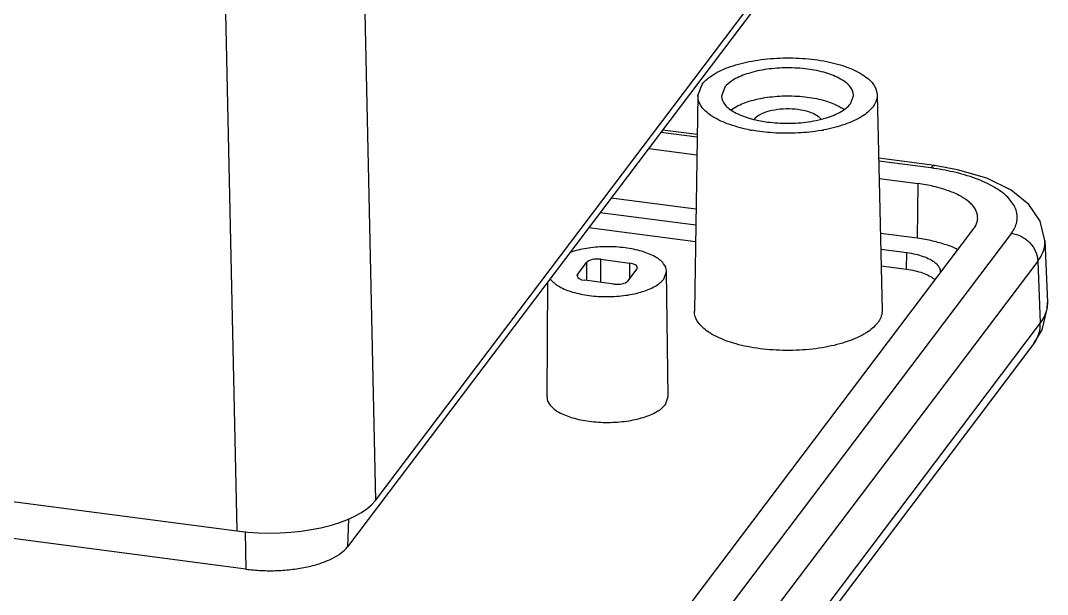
# Model space of a CAD drawing. Header units: millimetres. Extents: x 1893 to 2294, y -410 to -132.
# Drawn here: x 2070.03 to 2099.79, y -369.25 to -352.62 of the extents above; entities that cross this region are included whole.
import ezdxf

# ---------------------------------------------------------------- set-up
doc = ezdxf.new("R2010")
doc.units = ezdxf.units.MM

msp = doc.modelspace()

# ---------------------------------------------------------------- linework, layer by layer
at = {"color": 7, "linetype": 'Continuous'}
for p, q in [((2080.315, -366.521), (2098.278, -342.765)), ((2079.812, -343.598), (2080.315, -366.521)), ((2097.467, -344.11), (2079.504, -367.865)), ((2075.794, -344.482), (2076.296, -367.405)), ((1974.148, -354.033), (2076.296, -367.405)), ((2089.655, -354.79), (2089.777, -354.465)), ((2090.434, -354.551), (2090.344, -354.809)), ((2089.655, -354.79), (2089.557, -361.033)), ((2094.076, -355.028), (2094.165, -354.796)), ((2094.855, -354.772), (2094.997, -361.014)), ((2076.56, -368.513), (1974.415, -355.141)), ((2089.637, -355.919), (2088.636, -355.788)), ((2089.636, -356), (2088.58, -355.862)), ((2088.234, -356.32), (2089.628, -356.503)), ((2096.511, -356.819), (2094.897, -356.608)), ((2096.404, -356.886), (2094.898, -356.689)), ((2094.91, -357.194), (2096.037, -357.342)), ((2096.024, -358.926), (2096.037, -357.342)), ((2089.603, -358.086), (2087.143, -357.764)), ((2086.83, -358.177), (2089.596, -358.54)), ((2097.647, -358.646), (2079.685, -382.401)), ((2098.741, -358.779), (2080.766, -382.552)), ((2086.497, -358.617), (2089.588, -359.022)), ((2096.024, -358.926), (2094.946, -358.785)), ((2099.712, -358.988), (2099.784, -360.777)), ((2094.956, -359.241), (2095.711, -359.34)), ((2095.705, -359.823), (2095.711, -359.34)), ((2099.506, -359.586), (2081.53, -383.359)), ((2086.173, -359.975), (2086.44, -359.622)), ((2086.445, -360.143), (2086.44, -359.622)), ((2086.848, -360.204), (2086.842, -359.533)), ((2086.842, -359.533), (2087.68, -359.643)), ((2087.68, -359.643), (2087.676, -360.091)), ((2099.506, -359.586), (2099.578, -361.377)), ((2086.158, -360.017), (2086.173, -359.975)), ((2086.173, -359.975), (2086.173, -360.017)), ((2087.888, -359.811), (2087.621, -360.164)), ((2087.903, -359.771), (2087.888, -359.811)), ((2088.669, -360.108), (2088.75, -359.884)), ((2088.798, -363.514), (2088.75, -359.884)), ((2094.968, -359.726), (2095.705, -359.823)), ((2085.288, -363.526), (2085.309, -360.189)), ((2087.219, -360.253), (2086.38, -360.143)), ((2099.578, -361.377), (2081.57, -385.192)), ((2099.394, -361.977), (2099.629, -361.58)), ((2099.394, -361.977), (2081.385, -385.794)), ((2088.715, -363.742), (2088.798, -363.514)), ((2079.531, -367.054), (2079.504, -367.865)), ((2076.543, -367.423), (2076.56, -368.513))]:
    msp.add_line(p, q, dxfattribs=at)
for points in [[(2099.713, -358.989), (2099.575, -358.425), (2099.25, -357.949), (2098.737, -357.533), (2098.03, -357.187), (2097.184, -356.937), (2096.51, -356.819)], [(2099.629, -361.58), (2099.781, -360.972), (2099.784, -360.774)]]:
    msp.add_lwpolyline(points, dxfattribs=at)
for centre, radius, start, end in [((2091.988, -352.614), 2.955, 253.3332, 256.1243), ((2091.494, -355.607), 0.238, 142.9177, 146.6099), ((2092.433, -352.322), 3.254, 282.9489, 284.2563), ((2092.488, -352.533), 3.036, 284.2384, 287.2318), ((2092.107, -350.855), 5.019, 258.6527, 259.9441), ((2092.346, -350.694), 5.182, 279.7217, 280.4143), ((2092.361, -350.776), 5.098, 280.4147, 280.7286), ((2095.415, -364.439), 7.618, 81.8445, 82.5372)]:
    msp.add_arc(centre, radius, start, end, dxfattribs=at)
for centre, major_axis, ratio, start_param, end_param in [((2086.745, -359.662), (0.32, 0.001), 0.420219, 1.261119, 2.831839), ((2087.583, -359.771), (0.32, 0.001), 0.420182, -0.002953, 1.260954), ((2086.478, -360.015), (0.32, 0.001), 0.420182, -3.134608, -1.880638), ((2087.316, -360.125), (0.32, 0.001), 0.420219, -1.880474, -0.309754), ((2077.265, -366.121), (3.2, 0.01), 0.420368, -1.879815, -0.309704)]:
    msp.add_ellipse(centre, major_axis=major_axis, ratio=ratio, start_param=start_param, end_param=end_param, dxfattribs=at)
for points, start_tangent, end_tangent in [([(2089.777, -354.465), (2090.1, -354.185), (2090.599, -353.952), (2091.227, -353.789), (2091.946, -353.706), (2092.681, -353.711), (2093.391, -353.804), (2094, -353.975), (2094.474, -354.214), (2094.765, -354.498), (2094.854, -354.772)], (0.603133, 0.797641), (0.033069, -0.999453)), ([(2094.165, -354.796), (2094.166, -354.78), (2094.069, -354.532), (2093.794, -354.31), (2093.369, -354.134), (2092.835, -354.023), (2092.244, -353.987), (2091.654, -354.029), (2091.123, -354.146), (2090.702, -354.326), (2090.434, -354.551)], (0.040194, 0.999192), (-0.603133, -0.797641)), ([(2091.119, -355.776), (2090.51, -355.605), (2090.035, -355.365), (2089.745, -355.082), (2089.655, -354.79)], (-0.980442, 0.19681), (0.007682, 0.99997)), ([(2090.344, -354.809), (2090.441, -355.048), (2090.716, -355.27), (2091.141, -355.445)], (0.044117, -0.999026), (0.957884, -0.287157)), ([(2090.631, -355.197), (2090.73, -355.132), (2091.144, -354.955), (2091.666, -354.84), (2092.247, -354.798), (2092.828, -354.834), (2093.354, -354.943), (2093.772, -355.116)], (0.809852, 0.586634), (0.872976, -0.487763)), ([(2094.854, -354.772), (2094.854, -354.807), (2094.732, -355.114)], (0.033069, -0.999453), (-0.603133, -0.797641)), ([(2091.305, -355.464), (2091.466, -355.334), (2091.724, -355.234), (2092.043, -355.179), (2092.393, -355.172), (2092.72, -355.214), (2092.998, -355.304), (2093.182, -355.425), (2093.216, -355.466)], (0.603133, 0.797641), (0.578394, -0.815758)), ([(2094.732, -355.114), (2094.41, -355.395), (2093.911, -355.627), (2093.31, -355.785)], (-0.603133, -0.797641), (-0.982518, -0.186165)), ([(2093.387, -355.433), (2093.807, -355.253), (2094.076, -355.028)], (0.954996, 0.296619), (0.603133, 0.797641)), ([(2093.772, -355.116), (2093.883, -355.185)], (0.872976, -0.487763), (0.816852, -0.576848)), ([(2091.28, -355.483), (2091.675, -355.556), (2092.266, -355.593), (2092.856, -355.55), (2093.162, -355.494)], (0.97073, -0.240174), (0.974551, 0.224166)), ([(2093.221, -355.801), (2092.564, -355.874), (2091.829, -355.869), (2091.23, -355.797)], (-0.985637, -0.168878), (-0.984628, 0.174665)), ([(2096.404, -356.886), (2096.496, -356.819), (2096.51, -356.821)], (0.603133, 0.797641), (0.971606, -0.236603)), ([(2098.741, -358.779), (2098.898, -358.448), (2098.876, -358.109), (2098.675, -357.781), (2098.304, -357.481), (2097.783, -357.224), (2097.138, -357.022), (2096.495, -356.899)], (0.602874, 0.797837), (-0.989882, 0.141891)), ([(2097.764, -358.345), (2097.764, -358.344), (2097.755, -358.242), (2097.667, -358.041), (2097.588, -357.944), (2097.488, -357.852), (2097.223, -357.681), (2096.884, -357.536), (2096.484, -357.421), (2096.037, -357.342)], (0.035052, 0.999385), (-0.99154, 0.129804)), ([(2097.647, -358.646), (2097.749, -358.446), (2097.764, -358.345)], (0.603133, 0.797641), (0.035052, 0.999385)), ([(2098.741, -358.779), (2099.029, -358.87), (2099.274, -359.055), (2099.441, -359.306), (2099.506, -359.586)], (0.99154, -0.129803), (0.030888, -0.999523)), ([(2097.184, -359.259), (2097.181, -359.257), (2096.85, -359.116), (2096.459, -359.004), (2096.024, -358.926)], (-0.885501, 0.464638), (-0.99154, 0.129804)), ([(2099.506, -359.586), (2099.698, -359.176), (2099.711, -358.989)], (0.598714, 0.800963), (-0.041408, 0.999142)), ([(2088.75, -359.884), (2088.663, -359.661), (2088.416, -359.461), (2088.033, -359.303), (2087.552, -359.203), (2087.02, -359.17), (2086.489, -359.209), (2086.011, -359.314), (2085.949, -359.334)], (-0.012191, 0.999926), (-0.946696, -0.322128)), ([(2095.711, -359.34), (2095.962, -359.385), (2096.186, -359.449), (2096.376, -359.53), (2096.524, -359.626), (2096.624, -359.732), (2096.674, -359.844), (2096.678, -359.907)], (0.99154, -0.129804), (-0.053082, -0.99859)), ([(2095.705, -359.823), (2095.95, -359.867), (2096.17, -359.929), (2096.356, -360.009)], (0.99154, -0.129804), (0.8861, -0.463494)), ([(2085.376, -360.095), (2085.398, -360.125), (2085.645, -360.325), (2086.028, -360.483), (2086.508, -360.583), (2087.04, -360.616), (2087.571, -360.578), (2088.049, -360.472), (2088.428, -360.31), (2088.669, -360.108)], (0.549176, -0.835707), (0.603133, 0.797641)), ([(2096.356, -360.009), (2096.501, -360.103), (2096.528, -360.126)], (0.8861, -0.463494), (0.741021, -0.671482)), ([(2099.783, -360.777), (2099.769, -360.965), (2099.578, -361.377)], (0.042346, -0.999103), (-0.596587, -0.802548)), ([(2094.869, -361.372), (2094.532, -361.666), (2094.01, -361.909), (2093.352, -362.08), (2092.601, -362.167), (2091.832, -362.162), (2091.088, -362.064), (2090.451, -361.885), (2089.955, -361.635), (2089.651, -361.338), (2089.557, -361.033)], (-0.603133, -0.797641), (0.007661, 0.999971)), ([(2094.997, -361.014), (2094.996, -361.051), (2094.869, -361.372)], (0.033086, -0.999453), (-0.603133, -0.797641)), ([(2099.394, -361.977), (2099.501, -361.792), (2099.578, -361.377)], (0.59994, 0.800045), (-0.030888, 0.999523)), ([(2085.288, -363.526), (2085.288, -363.532), (2085.377, -363.76), (2085.629, -363.964), (2086.02, -364.125), (2086.511, -364.227), (2087.054, -364.26), (2087.595, -364.221), (2088.083, -364.114), (2088.469, -363.949), (2088.715, -363.742)], (-0.009018, -0.999959), (0.603133, 0.797641)), ([(2076.56, -368.513), (2077.009, -368.552), (2077.469, -368.554), (2077.92, -368.517), (2078.347, -368.445), (2078.733, -368.339), (2079.062, -368.203), (2079.323, -368.043), (2079.504, -367.865)], (0.99154, -0.129804), (0.603133, 0.797641))]:
    msp.add_spline(points, degree=3, dxfattribs=dict(at, start_tangent=start_tangent, end_tangent=end_tangent))

doc.saveas('drawing.dxf')
